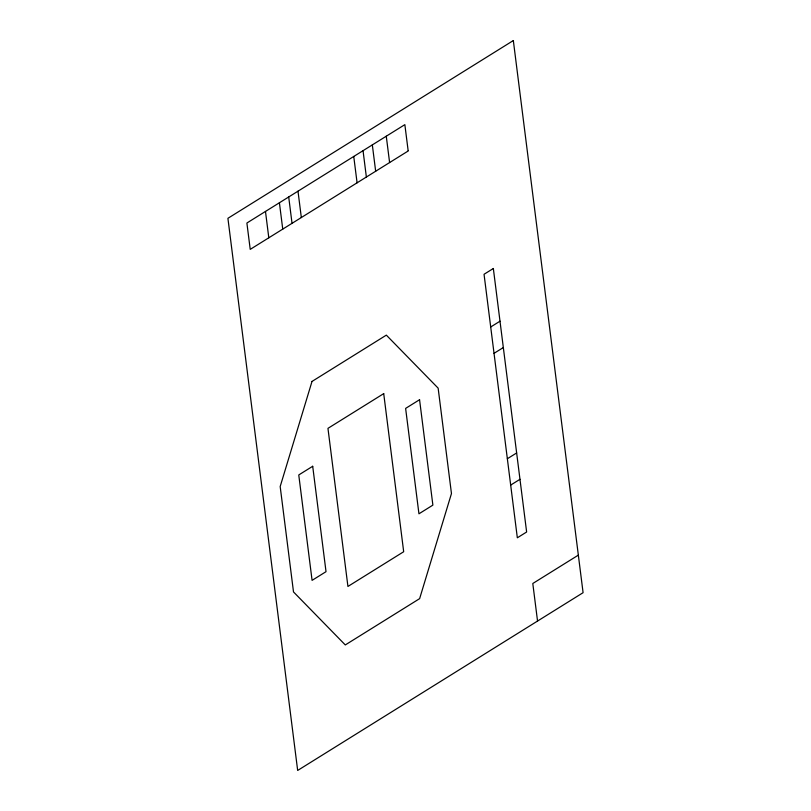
<?xml version="1.0" encoding="UTF-8"?>
<svg xmlns="http://www.w3.org/2000/svg" width="811" height="811" viewBox="0 0 811 811"><rect width="100%" height="100%" fill="white"/><g stroke="black" fill="none" stroke-linecap="round" stroke-linejoin="round"><path stroke-width="1.22" d="M408.186 150.988L250.224 249.372L246.889 223.015L404.851 124.641L408.136 150.593M490.706 326.985L500.002 321.197M494.031 353.332L503.327 347.554M507.351 458.742L516.648 452.954M510.677 485.09L519.973 479.301M578.344 555.13L532.797 583.494L537.541 621.054M386.269 136.207L389.604 162.565M372.33 144.895L375.665 171.243M363.044 150.684L366.369 177.031M353.748 156.462L357.083 182.82M298.002 191.193L301.327 217.541M288.706 196.982L292.031 223.329M279.41 202.76L282.745 229.118M265.481 211.448L268.806 237.795M312.012 381.434L280.18 486.529L293.501 591.929L345.293 644.938L419.632 598.64L451.463 493.554L438.143 388.145L386.34 335.136L312.012 381.434M513.333 40.55L227.911 218.311L297.667 770.45L583.089 592.689L513.333 40.55M493.341 268.492L484.045 274.28L517.337 537.794L526.633 532.006L493.341 268.492M383.715 393.629L327.958 428.35L347.929 586.454L403.685 551.733L383.715 393.629M312.701 466.274L298.762 474.952L312.083 580.362L326.022 571.674L312.701 466.274M419.561 399.722L405.622 408.399L418.942 513.809L432.881 505.121L419.561 399.722"/></g></svg>
